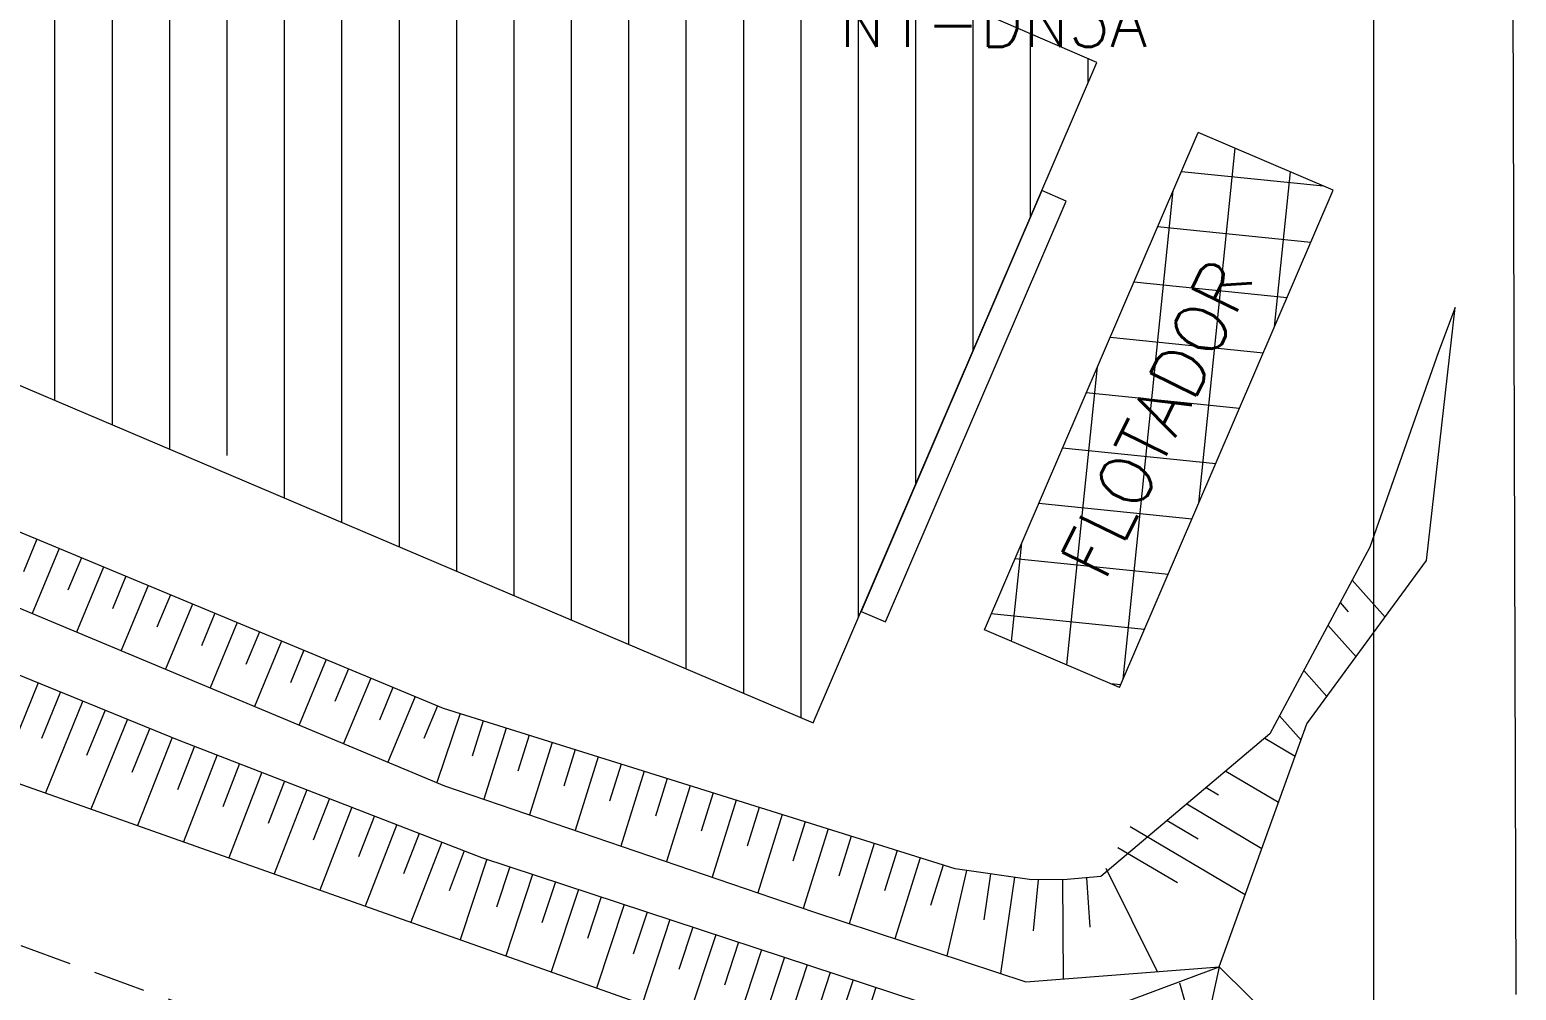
# Model space of a CAD drawing. Header units: millimetres. Extents: x 997 to 4249, y 599 to 1440.
# Drawn here: x 1587.7 to 1678.2, y 836.9 to 895.3 of the extents above; entities that cross this region are included whole.
import ezdxf

# ---------------------------------------------------------------- set-up
doc = ezdxf.new("R2010")
doc.units = ezdxf.units.MM
doc.linetypes.add('DASHED', pattern=[19.05, 12.7, -6.35])
for name, color, linetype in [('BT', 5, 'Continuous'), ('cercas existentes', 18, 'Continuous'), ('taludes', 9, 'Continuous')]:
    doc.layers.add(name, color=color, linetype=linetype)
doc.styles.add('1mm', font='romans.shx', dxfattribs={"height": 2})

# ---------------------------------------------------------------- blocks, each defined once
blk = doc.blocks.new('gtfoods1')
at = {"layer": 'taludes', "lineweight": 5}
h = blk.add_hatch(dxfattribs=at)
h.set_pattern_fill('ANSI31', color=256, scale=0.75, angle=45, style=0)
h.set_pattern_definition([(90, (-527604.815, -10865515.9044), (-3.4925, 7e-16), [])])
h.paths.add_polyline_path([(-325.382, 207.688, -0.829311), (-322.195, 207.088, -0.108393), (-322.346, 206.397), (-289.046, 192.239), (-271.787, 232.394), (-382.49, 280.241), (-400.683, 239.704)])
h.paths.add_polyline_path([(-398.136, 242.677), (-363.333, 227.32), (-361.35, 231.813), (-396.154, 247.17)], flags=24)
h = blk.add_hatch(dxfattribs=at)
h.set_pattern_fill('NET', color=256, scale=0.75, angle=-5.834, style=0)
h.set_pattern_definition([(354.16599847, (-523978.217, -10864238.579), (0.35500103, 3.474410816), []), (84.16599847, (-523978.217, -10864238.579), (-3.474410816, 0.35500103), [])])
h.paths.add_polyline_path([(-257.398, 224.643), (-265.631, 228.145), (-278.634, 197.894), (-270.401, 194.392)])
h.paths.add_polyline_path([(-270.687, 200.299), (-261.43, 221.835), (-265.613, 223.633), (-274.87, 202.097)], flags=24)
for p, q in [((-246.526, 252.201), (-246.289, 175.705)), ((-278.634, 197.894, 0.653), (-265.631, 228.145, 11.6)), ((-257.398, 224.643, -5.133), (-265.631, 228.145, -5.133)), ((-270.401, 194.392, 0.665), (-257.398, 224.643, 11.612)), ((-336.293, 203.403, -152.544), (-337.113, 201.43, -152.544)), ((-334.938, 202.84, -152.544), (-336.581, 198.891, -152.544)), ((-333.584, 202.277, -152.544), (-334.406, 200.301, -152.544)), ((-332.23, 201.714, -152.544), (-333.874, 197.76, -152.544)), ((-330.876, 201.151, -152.544), (-331.698, 199.173, -152.544)), ((-256.251, 200.922, -152.544), (-254.245, 198.671, -152.544)), ((-329.521, 200.588, -152.544), (-331.167, 196.63, -152.544)), ((-328.167, 200.025, -152.544), (-328.99, 198.045, -152.544)), ((-326.813, 199.462, -152.544), (-328.461, 195.499, -152.544)), ((-256.988, 199.545, -152.544), (-256.499, 198.996, -152.544)), ((-325.459, 198.899, -152.544), (-326.283, 196.916, -152.544)), ((-324.104, 198.336, -152.544), (-325.754, 194.369, -152.544)), ((-257.726, 198.168, -152.544), (-256.018, 196.251, -152.544)), ((-322.75, 197.773, -152.544), (-323.575, 195.788, -152.544)), ((-321.396, 197.21, -152.544), (-323.047, 193.238, -152.544)), ((-270.401, 194.392, -5.133), (-278.634, 197.894, -5.133)), ((-320.041, 196.647, -152.544), (-320.868, 194.66, -152.544)), ((-318.687, 196.083, -152.544), (-320.34, 192.107, -152.544)), ((-317.333, 195.52, -152.544), (-318.16, 193.531, -152.544)), ((-259.201, 195.415, -152.544), (-257.791, 193.831, -152.544)), ((-336.209, 194.675, -152.544), (-338.544, 188.949, -152.544)), ((-315.979, 194.957, -152.544), (-317.634, 190.977, -152.544)), ((-334.851, 194.121, -152.544), (-336.005, 191.29, -152.544)), ((-314.624, 194.394, -152.544), (-315.452, 192.403, -152.544)), ((-313.27, 193.831, -152.544), (-314.927, 189.846, -152.544)), ((-333.493, 193.567, -152.544), (-335.775, 187.97, -152.544)), ((-332.135, 193.013, -152.544), (-333.263, 190.247, -152.544)), ((-311.916, 193.268, -152.544), (-312.745, 191.275, -152.544)), ((-310.528, 192.796, -152.544), (-311.954, 188.605, -152.544)), ((-330.777, 192.46, -152.544), (-333.007, 186.991, -152.544)), ((-329.419, 191.906, -152.544), (-330.52, 189.204, -152.544)), ((-309.129, 192.358, -152.544), (-309.802, 190.211, -152.544)), ((-307.729, 191.919, -152.544), (-309.086, 187.589, -152.544)), ((-260.677, 192.661, -152.544), (-259.362, 191.186, -152.544)), ((-328.06, 191.352, -152.544), (-330.165, 185.986, -152.544)), ((-306.33, 191.48, -152.544), (-307.014, 189.297, -152.544)), ((-304.93, 191.042, -152.544), (-306.31, 186.64, -152.544)), ((-261.567, 191.305, -152.544), (-259.714, 190.212, -152.544)), ((-326.695, 190.816, -152.544), (-327.728, 188.153, -152.544)), ((-325.328, 190.286, -152.544), (-327.378, 185, -152.544)), ((-303.531, 190.603, -152.544), (-304.226, 188.384, -152.544)), ((-302.131, 190.165, -152.544), (-303.533, 185.69, -152.544)), ((-323.96, 189.756, -152.544), (-324.978, 187.133, -152.544)), ((-322.593, 189.225, -152.544), (-324.611, 184.022, -152.544)), ((-300.731, 189.726, -152.544), (-301.438, 187.471, -152.544)), ((-299.332, 189.288, -152.544), (-300.757, 184.741, -152.544)), ((-263.944, 189.302, -152.544), (-260.728, 187.404, -152.544)), ((-321.226, 188.695, -152.544), (-322.227, 186.114, -152.544)), ((-319.858, 188.164, -152.544), (-321.845, 183.043, -152.544)), ((-297.932, 188.849, -152.544), (-298.65, 186.558, -152.544)), ((-296.533, 188.411, -152.544), (-297.98, 183.792, -152.544)), ((-265.132, 188.3, -152.544), (-264.38, 187.856, -152.544)), ((-318.491, 187.634, -152.544), (-319.476, 185.094, -152.544)), ((-295.133, 187.972, -152.544), (-295.863, 185.644, -152.544)), ((-293.734, 187.533, -152.544), (-295.204, 182.842, -152.544)), ((-266.32, 187.298, -152.544), (-261.741, 184.596, -152.544)), ((-317.123, 187.103, -152.544), (-319.078, 182.065, -152.544)), ((-315.756, 186.573, -152.544), (-316.725, 184.074, -152.544)), ((-292.334, 187.095, -152.544), (-293.075, 184.731, -152.544)), ((-290.935, 186.656, -152.544), (-292.427, 181.893, -152.544)), ((-314.389, 186.042, -152.544), (-316.311, 181.086, -152.544)), ((-313.021, 185.512, -152.544), (-313.975, 183.054, -152.544)), ((-289.535, 186.218, -152.544), (-290.287, 183.818, -152.544)), ((-288.135, 185.779, -152.544), (-289.651, 180.943, -152.544)), ((-269.761, 185.922, -152.544), (-262.755, 181.788, -152.544)), ((-267.509, 186.296, -152.544), (-265.632, 185.189, -152.544)), ((-311.654, 184.981, -152.544), (-313.545, 180.107, -152.544)), ((-286.736, 185.341, -152.544), (-287.498, 182.909, -152.544)), ((-285.336, 184.902, -152.544), (-286.867, 180.018, -152.544)), ((-270.506, 184.659, -152.544), (-266.884, 182.522, -152.544)), ((-310.286, 184.451, -152.544), (-311.194, 182.024, -152.544)), ((-308.913, 183.937, -152.544), (-310.527, 179.04, -152.544)), ((-283.937, 184.464, -152.544), (-284.705, 182.011, -152.544)), ((-282.537, 184.025, -152.544), (-284.08, 179.1, -152.544)), ((-307.52, 183.478, -152.544), (-308.332, 181.015, -152.544)), ((-306.127, 183.019, -152.544), (-307.76, 178.062, -152.544)), ((-281.138, 183.587, -152.544), (-281.912, 181.114, -152.544)), ((-279.713, 183.259, -152.544), (-280.911, 178.056, -152.544)), ((-278.261, 183.05, -152.544), (-278.664, 180.249, -152.544)), ((-276.809, 182.841, -152.544), (-277.652, 176.982, -152.544)), ((-272.425, 182.811, -152.544), (-272.208, 179.804, -152.544)), ((-271.252, 183.396, -152.544), (-268.115, 177.101, -152.544)), ((-304.734, 182.56, -152.544), (-305.556, 180.066, -152.544)), ((-303.341, 182.101, -152.544), (-304.994, 177.083, -152.544)), ((-275.354, 182.693, -152.544), (-275.669, 179.589, -152.544)), ((-273.887, 182.706, -152.544), (-273.832, 176.653, -152.544)), ((-301.948, 181.642, -152.544), (-302.78, 179.118, -152.544)), ((-300.555, 181.184, -152.544), (-302.228, 176.105, -152.544)), ((-299.162, 180.725, -152.544), (-300.004, 178.17, -152.544)), ((-297.769, 180.266, -152.544), (-299.462, 175.127, -152.544)), ((-296.376, 179.807, -152.544), (-297.228, 177.222, -152.544)), ((-294.983, 179.348, -152.544), (-296.696, 174.148, -152.544)), ((-293.59, 178.889, -152.544), (-294.452, 176.274, -152.544)), ((-292.197, 178.43, -152.544), (-293.93, 173.17, -152.544)), ((-290.804, 177.971, -152.544), (-291.675, 175.326, -152.544)), ((-289.411, 177.512, -152.544), (-291.164, 172.192, -152.544)), ((-288.018, 177.053, -152.544), (-288.899, 174.378, -152.544)), ((-286.625, 176.594, -152.544), (-288.398, 171.213, -152.544)), ((-285.232, 176.135, -152.544), (-286.123, 173.43, -152.544))]:
    blk.add_line(p, q, dxfattribs=at)
at = {"layer": 'taludes', "linetype": 'Continuous', "lineweight": 5, "ltscale": 1.5}
blk.add_lwpolyline([(-254.951, 605.674), (-254.949, 164.3)], dxfattribs=at)
at = {"layer": 'taludes', "linetype": 'DASHED', "lineweight": 5, "ltscale": 0.25}
blk.add_lwpolyline([(0, 0), (-166.893, 120.779), (-198.481, 138.664), (-206.292, 144.271), (-240.409, 161.989), (-250.491, 162.784), (-255.881, 164.617), (-262.783, 165.519), (-267.413, 167.477), (-278.409, 170.104), (-300.406, 173.297), (-310.753, 169.861), (-320.828, 172.706), (-341.375, 180.171)], dxfattribs=at)
at = {"layer": 'taludes', "lineweight": 5}
for points, elevation in [([(-713.332, 331.318), (-710.841, 331.221), (-691.321, 330.807), (-663.006, 321.026), (-631.197, 307.062), (-578.354, 278.127), (-564.885, 274.255), (-544.871, 270.452), (-526.339, 286.422), (-506.785, 297.004), (-484.325, 280.822), (-427.732, 234.121), (-394.233, 208.646), (-293.309, 172.951), (-278.688, 167.779), (-255.398, 168.56)], 13.33), ([(-249.993, 217.496), (-250.994, 214.801), (-255.175, 202.929), (-261.268, 191.557), (-271.551, 182.888), (-273.594, 182.709), (-275.755, 182.689), (-280.411, 183.359), (-311.553, 193.117), (-361.531, 213.897), (-401.392, 233.594)], -14.986), ([(-390.397, 220.696), (-378.06, 216.216), (-378.06, 216.216), (-311.493, 188.412), (-289.039, 180.734), (-276.114, 176.475), (-264.341, 177.396), (-259.006, 192.174), (-251.725, 202.111), (-249.993, 217.496)], -152.544), ([(-390.397, 220.696), (-383.545, 214.353), (-359.079, 204.001), (-327.764, 191.231), (-309.238, 184.044), (-275.914, 173.065), (-264.341, 177.396), (-255.398, 168.56)], -152.544), ([(-264.341, 177.396), (-266.227, 168.731)], -152.544), ([(-266.766, 176.421), (-266.079, 173.99)], -152.544)]:
    blk.add_lwpolyline(points, dxfattribs=dict(at, elevation=elevation))
at = {"layer": 'taludes', "lineweight": 5, "elevation": -5.582}
for points in [[(-400.683, 239.704), (-289.046, 192.239), (-271.787, 232.394), (-382.49, 280.241)], [(-273.65, 223.975), (-275.132, 224.612), (-286.136, 199.01), (-284.654, 198.373)]]:
    blk.add_lwpolyline(points, close=True, dxfattribs=at)
at = {"layer": 'taludes', "lineweight": 5, "style": '1mm'}
blk.add_text('FLOTADOR', height=3.1167, rotation=63.84964, dxfattribs=at).set_placement((-271.312, 200.762))

msp = doc.modelspace()

# ---------------------------------------------------------------- block references
at = {"layer": 'cercas existentes', "color": 1}
msp.add_blockref('gtfoods1', (1924.454, 660.921), dxfattribs=at)

# ---------------------------------------------------------------- texts
at = {"layer": 'BT', "lineweight": 5, "style": '1mm'}
msp.add_text('N1-DN3A', height=2.9333, dxfattribs=at).set_placement((1636.995, 894.284, 12.071))

doc.saveas('drawing.dxf')
